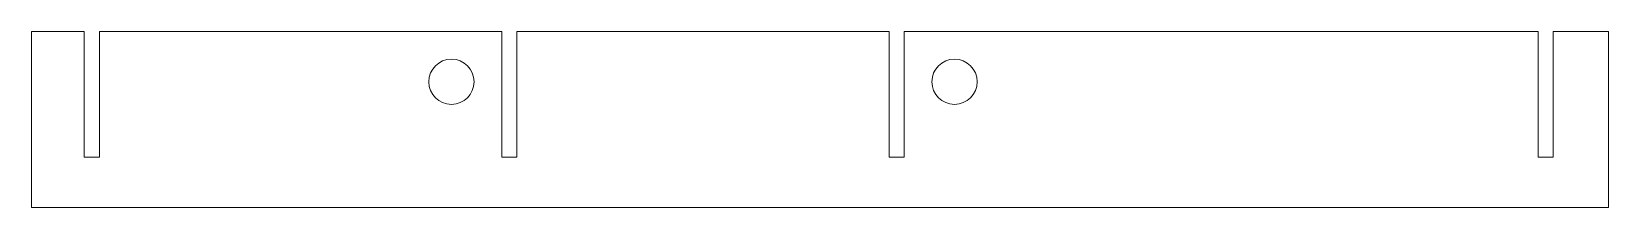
# Model space of a CAD drawing. Header units: millimetres. Extents: x -157 to 157, y -18 to 18.
import ezdxf

# ---------------------------------------------------------------- set-up
doc = ezdxf.new("R2010")
doc.units = ezdxf.units.MM
doc.header["$MEASUREMENT"] = 0
doc.layers.add('Layer 1', color=7, linetype='Continuous')

msp = doc.modelspace()

# ---------------------------------------------------------------- linework, layer by layer
at = {"layer": 'Layer 1', "lineweight": 15}
for points in [[(-146.2603, 17.5), (-146.2603, 17.5), (-156.7397, 17.5), (-156.7397, 17.5)], [(-156.7397, 17.5), (-156.7397, 17.5), (-156.7397, -17.5), (-156.7397, -17.5)], [(-146.2603, -7.5), (-146.2603, -7.5), (-146.2603, 17.5), (-146.2603, 17.5)], [(-143.2603, 17.5), (-143.2603, 17.5), (-143.2603, -7.5), (-143.2603, -7.5)], [(-63.2603, 17.5), (-63.2603, 17.5), (-143.2603, 17.5), (-143.2603, 17.5)], [(-63.2603, -7.5), (-63.2603, -7.5), (-63.2603, 17.5), (-63.2603, 17.5)], [(-60.2603, 17.5), (-60.2603, 17.5), (-60.2603, -7.5), (-60.2603, -7.5)], [(13.7397, 17.5), (13.7397, 17.5), (-60.2603, 17.5), (-60.2603, 17.5)], [(13.7397, -7.5), (13.7397, -7.5), (13.7397, 17.5), (13.7397, 17.5)], [(16.7397, 17.5), (16.7397, 17.5), (16.7397, -7.5), (16.7397, -7.5)], [(142.7397, 17.5), (142.7397, 17.5), (16.7397, 17.5), (16.7397, 17.5)], [(142.7397, -7.5), (142.7397, -7.5), (142.7397, 17.5), (142.7397, 17.5)], [(145.7397, 17.5), (145.7397, 17.5), (145.7397, -7.5), (145.7397, -7.5)], [(156.7397, 17.5), (156.7397, 17.5), (145.7397, 17.5), (145.7397, 17.5)], [(156.7397, -17.5), (156.7397, -17.5), (156.7397, 17.5), (156.7397, 17.5)], [(-143.2603, -7.5), (-143.2603, -7.5), (-146.2603, -7.5), (-146.2603, -7.5)], [(-60.2603, -7.5), (-60.2603, -7.5), (-63.2603, -7.5), (-63.2603, -7.5)], [(16.7397, -7.5), (16.7397, -7.5), (13.7397, -7.5), (13.7397, -7.5)], [(145.7397, -7.5), (145.7397, -7.5), (142.7397, -7.5), (142.7397, -7.5)], [(-156.7397, -17.5), (-156.7397, -17.5), (156.7397, -17.5), (156.7397, -17.5)]]:
    msp.add_open_spline(points, degree=3, dxfattribs=at)
for points in [[(-77.7603, 7.5), (-77.7603, 9.9853), (-75.7456, 12), (-73.2603, 12), (-73.2603, 12), (-70.775, 12), (-68.7603, 9.9853), (-68.7603, 7.5), (-68.7603, 7.5), (-68.7603, 5.0147), (-70.775, 3), (-73.2603, 3), (-73.2603, 3), (-75.7456, 3), (-77.7603, 5.0147), (-77.7603, 7.5), (-77.7603, 7.5), (-77.7603, 7.5), (-77.7603, 7.5), (-77.7603, 7.5)], [(22.2397, 7.5), (22.2397, 9.9853), (24.2544, 12), (26.7397, 12), (26.7397, 12), (29.225, 12), (31.2397, 9.9853), (31.2397, 7.5), (31.2397, 7.5), (31.2397, 5.0147), (29.225, 3), (26.7397, 3), (26.7397, 3), (24.2544, 3), (22.2397, 5.0147), (22.2397, 7.5), (22.2397, 7.5), (22.2397, 7.5), (22.2397, 7.5), (22.2397, 7.5)]]:
    msp.add_open_spline(points, degree=3, knots=[0, 0, 0, 0, 0.16666667, 0.16666667, 0.16666667, 0.16666667, 0.33333333, 0.33333333, 0.33333333, 0.33333333, 0.5, 0.5, 0.5, 0.5, 0.66666667, 0.66666667, 0.66666667, 0.66666667, 1, 1, 1, 1], dxfattribs=at)

doc.saveas('drawing.dxf')
